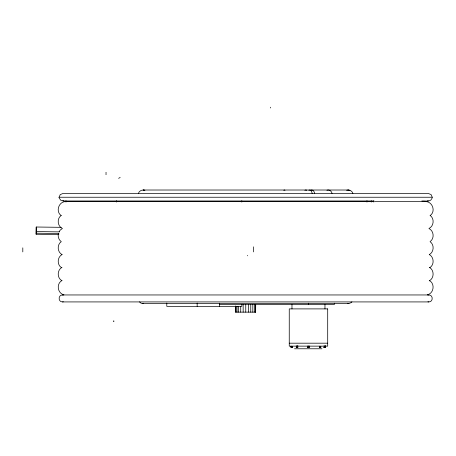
<?xml version="1.0" encoding="UTF-8"?>
<svg xmlns="http://www.w3.org/2000/svg" width="456" height="456" viewBox="0 0 456 456"><rect width="100%" height="100%" fill="white"/><g stroke="black" fill="none" stroke-linecap="round" stroke-linejoin="round"><path stroke-width="0.68" d="M241.811 202.082L241.811 200.697M371.258 202.082L371.258 200.697M373.84 202.082L373.84 200.697M270.465 107.975L270.471 107.223M58.898 234.549L36.144 234.259L36.235 227.014L61.127 227.333M36.235 227.014L36.144 234.259M59.126 197.243L60.221 194.609L62.854 193.515L428.475 193.515L431.114 194.609L432.208 197.243M58.408 233.409C57.65 236.396 58.699 239.856 61.269 241.651C56.812 244.678 57.348 252.077 62.039 254.63M138.43 193.452C139.143 190.716 142.386 189.445 144.945 190.306L143.041 190.015L348.293 190.015C350.339 190.084 352.363 191.423 352.904 193.452M432.083 198.206C430.709 202.532 425.026 200.589 421.806 200.971M59.194 231.517L60.448 229.892L62.404 228.519C57.473 226.267 56.681 218.663 61.11 215.506M351.912 301.832L351.114 302.693L348.92 303.451L142.471 303.451M430.065 215.631C436.084 211.635 432.539 201.238 425.351 201.592M429.295 254.63C433.987 252.077 434.522 244.678 430.065 241.651C434.648 238.562 433.935 230.804 428.931 228.519C433.861 226.267 434.648 218.663 430.225 215.506M429.826 267.7C434.511 264.759 434.095 257.104 429.256 254.516M429.295 280.862C434.346 278.126 434.403 270.1 429.352 267.336M319.667 347.056C318.499 346.885 320.699 347.044 319.531 347.056M62.079 254.516C57.239 257.104 56.823 264.759 61.509 267.7M61.982 267.336C57.068 270.026 56.926 277.852 61.782 280.662M62.079 280.44C56.128 283.546 57.388 293.328 63.931 294.827M291.264 347.033C294.445 346.805 290.386 347.677 291.156 346.138M291.076 346.976L291.601 346.93M292.074 346.982L292.376 346.97L291.851 346.908M118.617 178.347L120.179 177.441M308.575 347.358L308.974 347.352L308.906 346.514M320.511 346.993C319.251 347.022 319.81 347.164 319.878 346.172M324.974 347.158L325.373 347.147L325.373 346.366M427.403 294.827C433.947 293.328 435.206 283.546 429.256 280.44M307.868 347.443L307.333 347.398L309.322 347.392L308.786 347.421M319.73 346.97L321.121 347.005L320.728 347.056M324.797 347.067L324.079 347.147L324.649 347.084M296.172 346.007L297.631 345.996M297.397 347.284L297.728 347.278M348.293 190.015L346.64 190.306M297.563 347.124L296.634 347.221M59.252 198.206L60.99 200.469L63.823 200.845M62.489 294.958C58.009 294.787 58.009 302.1 62.489 301.923L428.845 301.923C433.325 302.1 433.325 294.787 428.845 294.958L62.489 294.958L63.39 295.078M62.489 301.923L63.39 301.809M427.945 295.078L428.845 294.958M319.907 346.919L320.511 347.022M307.333 346.167L308.199 346.15M309.322 346.172L308.94 346.184M298.059 346.018L297.472 345.962M298.059 347.244L297.335 347.261M323.931 345.956L325.721 345.967L325.339 345.984M324.267 347.221L324.125 347.238M325.322 347.238L323.731 347.193L324.267 347.244M291.316 347.044L290.985 347.056L291.937 347.005M296.617 347.261L296.195 347.227L296.822 347.284M292.131 347.067L292.467 347.033M296.428 347.221L296.765 347.261M319.519 346.993L319.998 346.993M325.014 347.244L325.721 347.193L325.014 347.221M297.711 347.25L296.942 347.261M324.826 347.244L325.339 347.181M307.942 347.381L308.552 347.284M308.199 347.375L308.712 347.409M105.587 172.892L106.55 172.892M105.587 174.101L106.55 174.101M349.946 190.306L348.042 190.015M58.733 197.243L432.601 197.243M62.854 200.971L373.789 200.971M374.764 201.523L425.362 201.523M373.914 201.592L66.006 201.586C58.807 201.216 55.244 211.624 61.269 215.631M219.649 304.545L334.333 304.545L334.333 303.189M255.702 312.138L235.632 312.138L235.632 306.352M289.252 343.186L327.699 343.186M294.513 348.777L321.987 348.777M297.204 347.284L296.537 347.278M308.461 346.15L309.322 346.167M324.626 347.244L324.113 347.204M308.427 347.421L308.974 347.352M291.886 347.044L292.399 347.005M320.42 347.033L320.739 346.993M36.218 231.574L59.679 231.876M36.184 233.198L58.938 233.489M291.213 347.067L290.723 347.022L291.424 347.067M324.655 347.09L324.951 347.084M427.511 200.845L428.475 200.971M427.945 301.809L428.845 301.923M347.763 303.257L348.92 303.451M324.803 347.101L325.373 347.147M366.96 200.697L366.96 202.082M324.968 304.545L324.968 308.894M308.473 303.189L308.473 304.545M291.977 304.545L291.977 308.894M255.702 304.545L255.639 312.138M255.383 304.545L255.383 312.138M254.402 304.545L254.402 312.138M253.53 246.844L253.53 251.894M252.823 304.545L252.823 312.138M250.76 304.545L250.76 312.138M248.349 304.545L248.349 312.138M247.414 255.371L247.414 255.787M245.755 304.545L245.755 312.138M243.156 304.545L243.156 312.138M241.845 304.545L241.845 306.352L166.788 306.352L166.788 303.058M240.728 306.352L240.728 312.138M238.636 306.352L238.636 312.138M237.023 306.352L237.023 312.138M235.997 306.352L235.951 312.138M235.712 305.925L235.712 312.138M219.649 303.189L219.649 306.352M197.157 303.058L197.157 306.352M116.417 200.697L116.417 202.082M65.972 200.697L65.972 202.082M22.8 247.853L22.8 251.894M308.883 190.306A4.896 2.542 -90 0 1 312.166 193.435M314.703 193.435A4.856 3.095 -90 0 0 314.406 192.409L313.705 191.132A4.97 3.163 -90 0 0 310.644 190.306M143.611 303.257A3.523 3.488 -90 0 1 139.547 301.838M304.864 190.306A4.97 2.884 -90 0 1 306.797 190.306M332.042 193.435A4.873 3.933 -90 0 0 330.782 191.138A4.953 3.996 -90 0 0 326.912 190.306M283.78 190.306A4.953 1.79 90 0 1 284.983 190.306M113.937 321.121L113.441 321.121L113.92 321.121M327.699 308.894L289.252 308.894L289.252 346.132L327.699 346.132L327.699 308.894"/></g></svg>
